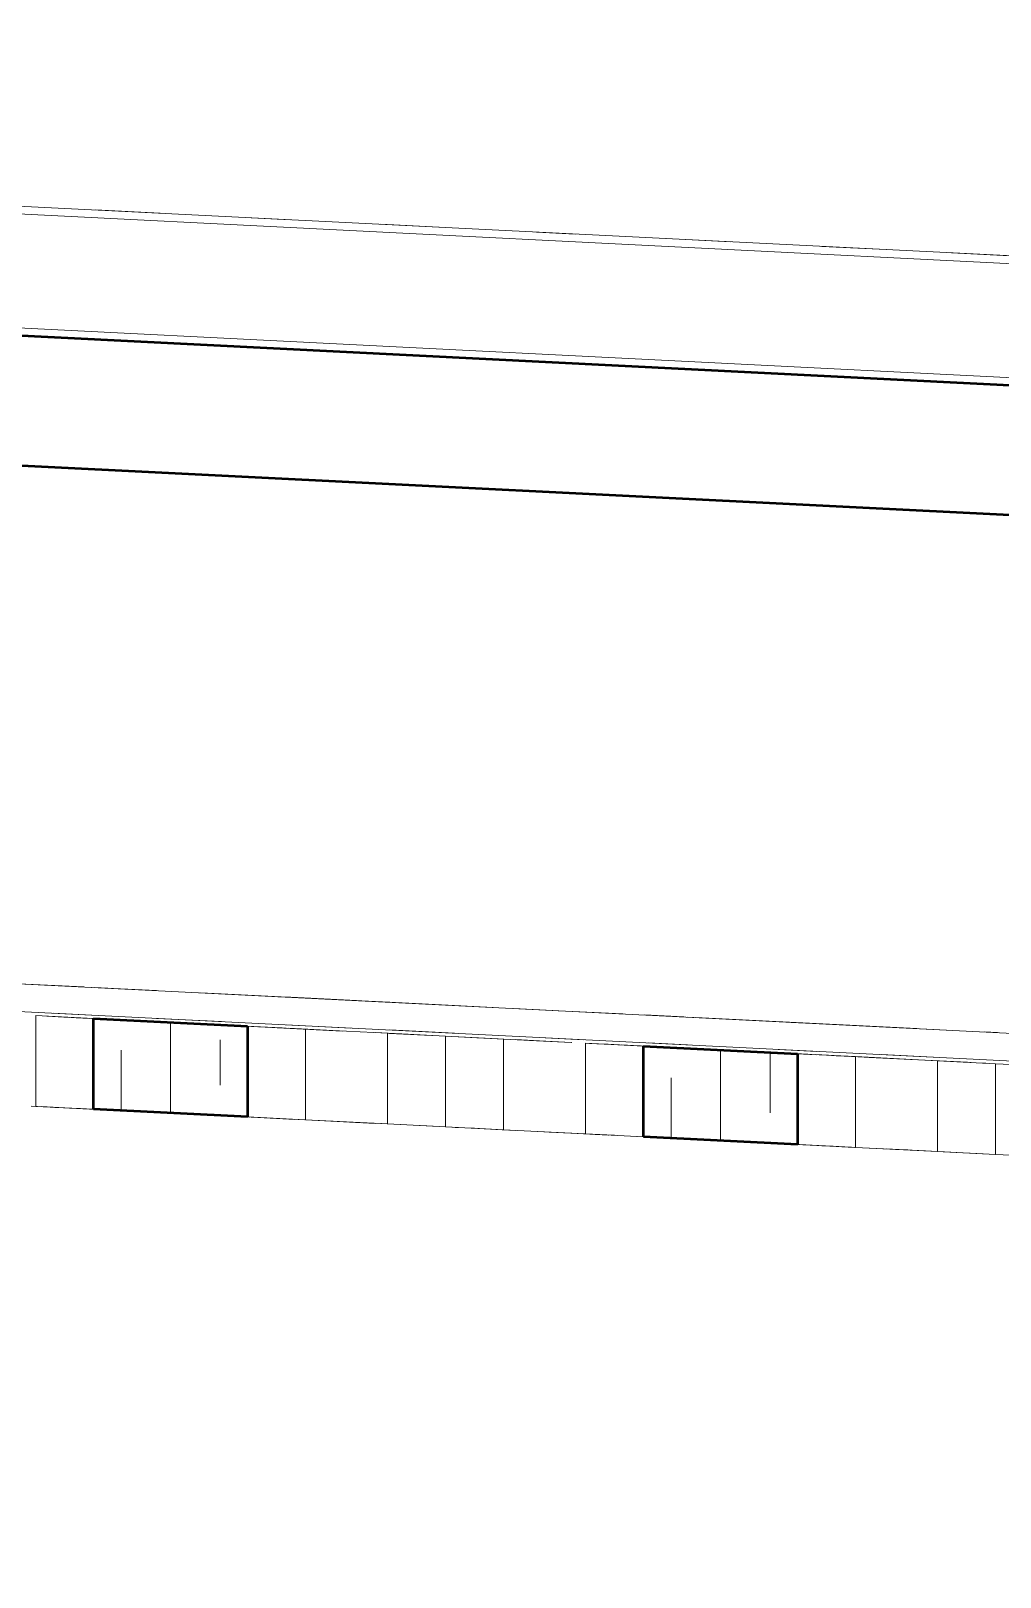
# Model space of a CAD drawing. Header units: metres. Extents: x 10 to 831, y 10 to 584.
# Drawn here: x 232 to 250.7, y 451.47 to 481.29 of the extents above; entities that cross this region are included whole.
import ezdxf

# ---------------------------------------------------------------- set-up
doc = ezdxf.new("R2010")
doc.units = ezdxf.units.M
doc.layers.add('CUT', color=7, linetype='Continuous', lineweight=50)
doc.layers.add('VIS', color=8, linetype='Continuous', lineweight=13)

msp = doc.modelspace()

# ---------------------------------------------------------------- linework, layer by layer
at = {"layer": 'CUT'}
for p, q in [((315, 471.252), (165, 478.752)), ((165, 476.252), (315, 468.752)), ((233.206, 460.492), (233.206, 462.242)), ((233.206, 462.242), (236.178, 462.094)), ((236.178, 462.094), (236.178, 460.344)), ((243.821, 459.962), (243.821, 461.712)), ((243.821, 461.712), (246.794, 461.563)), ((246.794, 461.563), (246.794, 459.813)), ((236.178, 460.344), (233.206, 460.492)), ((246.794, 459.813), (243.821, 459.962))]:
    msp.add_line(p, q, dxfattribs=at)
at = {"layer": 'VIS'}
for p, q in [((161.15, 481.295), (318.85, 473.41)), ((315.846, 473.71), (164.905, 481.257)), ((318.85, 471.21), (161.15, 479.095)), ((315, 471.252), (165, 478.752)), ((315, 471.252), (165, 478.752)), ((315, 471.252), (165, 478.752)), ((233.241, 477.841), (234.493, 477.778)), ((236.245, 477.69), (236.996, 477.653)), ((238.748, 477.565), (240, 477.502)), ((241.752, 477.415), (242.503, 477.377)), ((244.255, 477.289), (245.507, 477.227)), ((247.259, 477.139), (248.511, 477.077)), ((249.762, 477.014), (251.014, 476.952)), ((165, 476.252), (314.75, 468.765)), ((165, 476.252), (315, 468.752)), ((315, 468.752), (165, 476.252)), ((232.24, 475.39), (233.491, 475.328)), ((234.743, 475.265), (235.995, 475.203)), ((237.747, 475.115), (238.498, 475.077)), ((240.25, 474.99), (241.001, 474.952)), ((242.754, 474.865), (244.005, 474.802)), ((245.757, 474.715), (246.508, 474.677)), ((248.26, 474.589), (249.512, 474.527)), ((30, 473.002), (450, 452.002)), ((232.512, 472.877), (231.757, 472.914)), ((237.537, 472.625), (237.286, 472.638)), ((450, 451.467), (30, 472.467)), ((233.014, 462.852), (231.757, 462.914)), ((232.009, 462.902), (232.26, 462.889)), ((232.419, 462.881), (232.674, 462.869)), ((234.422, 462.781), (233.173, 462.844)), ((233.483, 462.828), (233.231, 462.841)), ((236.009, 462.702), (235.251, 462.74)), ((239.547, 462.525), (235.275, 462.738)), ((236.422, 462.682), (235.672, 462.719)), ((237.014, 462.652), (236.761, 462.664)), ((237.014, 462.652), (237.267, 462.639)), ((237.506, 462.627), (237.252, 462.64)), ((238.03, 462.601), (237.271, 462.639)), ((237.506, 462.627), (237.761, 462.615)), ((232.423, 462.346), (233.173, 462.309)), ((238.92, 462.557), (237.671, 462.619)), ((238.03, 462.601), (238.282, 462.588)), ((240.05, 462.5), (239.292, 462.538)), ((240.92, 462.457), (239.67, 462.519)), ((242.07, 462.399), (241.313, 462.437)), ((243.418, 462.332), (242.169, 462.394)), ((232.087, 462.298), (233.206, 462.242)), ((232.087, 460.548), (232.087, 462.298)), ((232.521, 462.277), (232.304, 462.288)), ((232.521, 462.277), (232.304, 462.288)), ((232.521, 462.277), (232.304, 462.288)), ((232.521, 462.277), (232.304, 462.288)), ((232.521, 462.277), (232.304, 462.288)), ((232.521, 462.277), (232.304, 462.288)), ((232.521, 462.277), (232.304, 462.288)), ((232.521, 462.277), (232.304, 462.288)), ((232.521, 462.277), (232.304, 462.288)), ((232.521, 462.277), (232.304, 462.288)), ((232.581, 462.274), (232.334, 462.286)), ((232.521, 462.277), (232.738, 462.265)), ((232.521, 462.277), (232.738, 462.265)), ((232.769, 462.264), (233.495, 462.228)), ((232.769, 462.264), (233.495, 462.228)), ((232.769, 462.264), (233.495, 462.228)), ((232.769, 462.264), (233.495, 462.228)), ((232.769, 462.264), (233.495, 462.228)), ((232.769, 462.264), (233.495, 462.228)), ((233.129, 462.246), (232.868, 462.259)), ((233.824, 462.212), (233.172, 462.244)), ((233.824, 462.212), (233.172, 462.244)), ((233.824, 462.212), (233.172, 462.244)), ((233.824, 462.212), (233.172, 462.244)), ((233.824, 462.212), (233.172, 462.244)), ((234.692, 462.168), (233.172, 462.244)), ((233.824, 462.212), (233.172, 462.244)), ((233.824, 462.212), (233.172, 462.244)), ((233.824, 462.212), (233.172, 462.244)), ((233.824, 462.212), (233.172, 462.244)), ((233.206, 462.242), (236.178, 462.094)), ((233.206, 460.492), (233.206, 462.242)), ((235, 462.153), (233.25, 462.24)), ((235, 462.153), (233.25, 462.24)), ((233.371, 462.234), (233.288, 462.238)), ((234.065, 462.199), (233.323, 462.236)), ((233.371, 462.234), (233.454, 462.23)), ((233.371, 462.234), (233.454, 462.23)), ((233.371, 462.234), (233.454, 462.23)), ((233.371, 462.234), (233.454, 462.23)), ((233.371, 462.234), (233.454, 462.23)), ((233.389, 462.233), (234.041, 462.201)), ((233.389, 462.233), (234.041, 462.201)), ((233.661, 462.22), (233.434, 462.231)), ((234.395, 462.183), (233.503, 462.228)), ((233.867, 462.209), (233.619, 462.221)), ((233.701, 462.217), (233.949, 462.205)), ((233.701, 462.217), (233.949, 462.205)), ((233.701, 462.217), (233.949, 462.205)), ((233.701, 462.217), (233.949, 462.205)), ((233.701, 462.217), (233.949, 462.205)), ((234.171, 462.194), (233.91, 462.207)), ((234.692, 462.168), (233.976, 462.203)), ((234.197, 462.192), (234.114, 462.197)), ((234.197, 462.192), (234.279, 462.189)), ((234.197, 462.192), (234.279, 462.189)), ((234.197, 462.192), (234.279, 462.189)), ((234.197, 462.192), (234.279, 462.189)), ((234.197, 462.192), (234.279, 462.189)), ((234.57, 462.174), (234.342, 462.185)), ((234.422, 462.246), (235.672, 462.184)), ((234.527, 462.176), (234.444, 462.181)), ((234.527, 462.176), (234.609, 462.172)), ((234.527, 462.176), (234.609, 462.172)), ((234.527, 462.176), (234.609, 462.172)), ((234.527, 462.176), (234.609, 462.172)), ((234.527, 462.176), (234.609, 462.172)), ((236.178, 462.094), (234.692, 462.168)), ((236.429, 462.081), (234.692, 462.168)), ((235.17, 462.144), (234.692, 462.168)), ((234.692, 460.418), (234.692, 462.168)), ((235.054, 462.15), (234.807, 462.162)), ((235.126, 462.146), (234.909, 462.157)), ((235.126, 462.146), (234.909, 462.157)), ((235.126, 462.146), (234.909, 462.157)), ((235.17, 462.144), (234.931, 462.156)), ((235.17, 462.144), (234.931, 462.156)), ((235.17, 462.144), (234.931, 462.156)), ((235.17, 462.144), (234.931, 462.156)), ((235.17, 462.144), (234.931, 462.156)), ((235.022, 462.151), (234.94, 462.155)), ((235.022, 462.151), (234.94, 462.155)), ((235.022, 462.151), (234.94, 462.155)), ((235.022, 462.151), (234.94, 462.155)), ((235.022, 462.151), (234.94, 462.155)), ((235.126, 462.146), (235.343, 462.135)), ((235.126, 462.146), (235.343, 462.135)), ((235.126, 462.146), (235.343, 462.135)), ((235.126, 462.146), (235.343, 462.135)), ((235.126, 462.146), (235.343, 462.135)), ((235.126, 462.146), (235.343, 462.135)), ((235.126, 462.146), (235.343, 462.135)), ((235.126, 462.146), (235.343, 462.135)), ((235.17, 462.144), (235.409, 462.132)), ((235.17, 462.144), (235.409, 462.132)), ((235.17, 462.144), (235.409, 462.132)), ((235.17, 462.144), (235.409, 462.132)), ((235.17, 462.144), (235.409, 462.132)), ((235.17, 462.144), (235.409, 462.132)), ((235.353, 462.135), (235.27, 462.139)), ((235.353, 462.135), (235.27, 462.139)), ((235.353, 462.135), (235.27, 462.139)), ((235.353, 462.135), (235.27, 462.139)), ((235.353, 462.135), (235.27, 462.139)), ((235.683, 462.119), (235.6, 462.123)), ((235.683, 462.119), (235.6, 462.123)), ((235.683, 462.119), (235.6, 462.123)), ((235.683, 462.119), (235.6, 462.123)), ((235.683, 462.119), (235.6, 462.123)), ((236.843, 462.06), (235.706, 462.117)), ((236, 462.102), (235.75, 462.115)), ((236, 462.102), (235.75, 462.115)), ((236.429, 462.081), (235.778, 462.114)), ((236.429, 462.081), (235.778, 462.114)), ((236.429, 462.081), (235.778, 462.114)), ((236.013, 462.102), (235.931, 462.106)), ((236.013, 462.102), (235.931, 462.106)), ((236.013, 462.102), (235.931, 462.106)), ((236.013, 462.102), (235.931, 462.106)), ((236.013, 462.102), (235.931, 462.106)), ((235.995, 462.102), (236.647, 462.07)), ((235.995, 462.102), (236.647, 462.07)), ((235.995, 462.102), (236.647, 462.07)), ((235.995, 462.102), (236.647, 462.07)), ((235.995, 462.102), (236.647, 462.07)), ((235.995, 462.102), (236.647, 462.07)), ((235.995, 462.102), (236.647, 462.07)), ((235.995, 462.102), (236.647, 462.07)), ((236.131, 462.096), (236.373, 462.084)), ((236.131, 462.096), (236.373, 462.084)), ((236.131, 462.096), (236.373, 462.084)), ((236.131, 462.096), (236.373, 462.084)), ((236.131, 462.096), (236.373, 462.084)), ((236.131, 462.096), (236.373, 462.084)), ((236.178, 462.094), (237.298, 462.038)), ((236.178, 460.344), (236.178, 462.094)), ((236.538, 462.076), (236.29, 462.088)), ((236.626, 462.071), (236.514, 462.077)), ((236.626, 462.071), (236.514, 462.077)), ((236.626, 462.071), (236.514, 462.077)), ((236.626, 462.071), (236.514, 462.077)), ((236.626, 462.071), (236.514, 462.077)), ((236.626, 462.071), (236.514, 462.077)), ((236.626, 462.071), (236.514, 462.077)), ((236.776, 462.063), (236.516, 462.077)), ((238, 462.002), (236.75, 462.065)), ((236.921, 462.121), (238.171, 462.059)), ((237.298, 462.038), (236.962, 462.054)), ((237.074, 462.049), (236.962, 462.054)), ((237.074, 462.049), (236.962, 462.054)), ((237.074, 462.049), (236.962, 462.054)), ((237.074, 462.049), (236.962, 462.054)), ((237.074, 462.049), (236.962, 462.054)), ((237.074, 462.049), (236.962, 462.054)), ((237.298, 462.038), (237.081, 462.048)), ((237.098, 462.048), (237.824, 462.012)), ((237.098, 462.048), (237.824, 462.012)), ((237.098, 462.048), (237.824, 462.012)), ((237.098, 462.048), (237.824, 462.012)), ((237.098, 462.048), (237.824, 462.012)), ((237.098, 462.048), (237.824, 462.012)), ((238, 462.002), (237.25, 462.04)), ((237.527, 462.026), (237.28, 462.038)), ((237.298, 462.038), (238.88, 461.958)), ((237.298, 462.038), (237.298, 462.038)), ((237.298, 460.288), (237.298, 462.038)), ((237.298, 460.288), (237.298, 462.038)), ((244.596, 462.273), (243.839, 462.311)), ((245.418, 462.231), (244.668, 462.269)), ((249.096, 462.048), (244.824, 462.262)), ((246.617, 462.172), (245.859, 462.209)), ((247.916, 462.106), (246.667, 462.169)), ((248.637, 462.071), (248.385, 462.083)), ((249.916, 462.006), (249.166, 462.044)), ((233.206, 461.076), (233.206, 461.951)), ((233.206, 461.076), (233.206, 461.951)), ((233.206, 461.076), (233.206, 461.951)), ((233.206, 461.076), (233.206, 461.951)), ((233.206, 461.076), (233.206, 461.951)), ((233.206, 461.076), (233.206, 461.951)), ((235.647, 460.954), (235.647, 461.829)), ((235.647, 460.954), (235.647, 461.829)), ((235.647, 460.954), (235.647, 461.829)), ((235.647, 460.954), (235.647, 461.829)), ((235.647, 460.954), (235.647, 461.829)), ((235.647, 460.954), (235.647, 461.829)), ((240, 461.903), (238.649, 461.97)), ((239.459, 461.93), (238.649, 461.97)), ((239.459, 461.93), (238.649, 461.97)), ((239.459, 461.93), (238.649, 461.97)), ((239.459, 461.93), (238.649, 461.97)), ((239.459, 461.93), (238.649, 461.97)), ((238.88, 461.958), (240, 461.903)), ((238.88, 460.209), (238.88, 461.958)), ((238.919, 461.957), (239.73, 461.916)), ((238.919, 461.957), (239.73, 461.916)), ((238.919, 461.957), (239.73, 461.916)), ((238.919, 461.957), (239.73, 461.916)), ((238.919, 461.957), (239.73, 461.916)), ((238.919, 461.957), (239.73, 461.916)), ((238.92, 462.022), (240.17, 461.959)), ((239.033, 461.951), (239.274, 461.939)), ((239.033, 461.951), (239.274, 461.939)), ((239.033, 461.951), (239.274, 461.939)), ((239.033, 461.951), (239.274, 461.939)), ((239.033, 461.951), (239.274, 461.939)), ((239.033, 461.951), (239.274, 461.939)), ((240, 461.903), (241.119, 461.846)), ((240, 461.903), (240.725, 461.866)), ((240, 460.153), (240, 461.903)), ((241.5, 461.827), (240.25, 461.89)), ((241.011, 461.852), (240.253, 461.89)), ((240.483, 461.879), (240.725, 461.866)), ((240.483, 461.879), (240.725, 461.866)), ((240.483, 461.879), (240.725, 461.866)), ((240.483, 461.879), (240.725, 461.866)), ((240.483, 461.879), (240.725, 461.866)), ((241.119, 461.846), (242.438, 461.781)), ((241.119, 460.096), (241.119, 461.846)), ((242.162, 461.795), (241.351, 461.835)), ((242.162, 461.795), (241.351, 461.835)), ((242.162, 461.795), (241.351, 461.835)), ((242.162, 461.795), (241.351, 461.835)), ((242.162, 461.795), (241.351, 461.835)), ((242.162, 461.795), (241.351, 461.835)), ((241.621, 461.822), (242.432, 461.781)), ((241.621, 461.822), (242.432, 461.781)), ((241.621, 461.822), (242.432, 461.781)), ((241.621, 461.822), (242.432, 461.781)), ((241.621, 461.822), (242.432, 461.781)), ((241.621, 461.822), (242.432, 461.781)), ((241.919, 461.871), (242.669, 461.834)), ((241.934, 461.806), (242.176, 461.793)), ((241.934, 461.806), (242.176, 461.793)), ((241.934, 461.806), (242.176, 461.793)), ((241.934, 461.806), (242.176, 461.793)), ((241.934, 461.806), (242.176, 461.793)), ((241.934, 461.806), (242.176, 461.793)), ((242.702, 461.768), (243.821, 461.712)), ((242.702, 460.018), (242.702, 461.768)), ((244.044, 461.7), (242.78, 461.764)), ((243.136, 461.745), (242.919, 461.756)), ((243.136, 461.745), (242.919, 461.756)), ((243.136, 461.745), (242.919, 461.756)), ((243.136, 461.745), (242.919, 461.756)), ((243.136, 461.745), (242.919, 461.756)), ((243.136, 461.745), (242.919, 461.756)), ((243.136, 461.745), (242.919, 461.756)), ((243.136, 461.745), (242.919, 461.756)), ((243.136, 461.745), (242.919, 461.756)), ((243.136, 461.745), (242.919, 461.756)), ((243.197, 461.742), (242.95, 461.755)), ((243.136, 461.745), (243.353, 461.735)), ((243.136, 461.745), (243.353, 461.735)), ((243.385, 461.733), (244.11, 461.697)), ((243.385, 461.733), (244.11, 461.697)), ((243.385, 461.733), (244.11, 461.697)), ((243.385, 461.733), (244.11, 461.697)), ((243.385, 461.733), (244.11, 461.697)), ((243.385, 461.733), (244.11, 461.697)), ((243.918, 461.772), (244.668, 461.734)), ((250.654, 461.97), (250.402, 461.983)), ((233.737, 461.633), (233.737, 460.466)), ((243.744, 461.716), (243.484, 461.728)), ((245, 461.653), (243.75, 461.715)), ((244.439, 461.68), (243.788, 461.713)), ((244.439, 461.68), (243.788, 461.713)), ((244.439, 461.68), (243.788, 461.713)), ((244.439, 461.68), (243.788, 461.713)), ((244.439, 461.68), (243.788, 461.713)), ((244.439, 461.68), (243.788, 461.713)), ((244.439, 461.68), (243.788, 461.713)), ((244.439, 461.68), (243.788, 461.713)), ((244.439, 461.68), (243.788, 461.713)), ((244.439, 461.68), (243.788, 461.713)), ((243.821, 461.712), (246.794, 461.563)), ((243.821, 459.962), (243.821, 461.712)), ((244.68, 461.668), (243.938, 461.706)), ((244.005, 461.702), (244.656, 461.669)), ((244.005, 461.702), (244.656, 461.669)), ((244.786, 461.663), (244.526, 461.676)), ((245.307, 461.637), (244.591, 461.673)), ((245.307, 461.637), (245.09, 461.648)), ((246.263, 461.59), (245.307, 461.637)), ((245.307, 459.887), (245.307, 461.637)), ((245.669, 461.619), (245.422, 461.632)), ((245.785, 461.613), (245.547, 461.625)), ((245.785, 461.613), (245.547, 461.625)), ((245.785, 461.613), (245.547, 461.625)), ((245.785, 461.613), (245.547, 461.625)), ((245.785, 461.613), (245.547, 461.625)), ((245.785, 461.613), (246.024, 461.601)), ((245.785, 461.613), (246.263, 461.59)), ((245.785, 461.613), (246.024, 461.601)), ((245.785, 461.613), (246.024, 461.601)), ((245.785, 461.613), (246.024, 461.601)), ((245.785, 461.613), (246.024, 461.601)), ((246.571, 461.574), (245.813, 461.612)), ((246.35, 461.585), (246.089, 461.598)), ((246.263, 461.59), (246.988, 461.553)), ((246.263, 460.423), (246.263, 461.59)), ((246.417, 461.646), (247.167, 461.609)), ((246.746, 461.565), (246.988, 461.553)), ((246.746, 461.565), (246.988, 461.553)), ((246.746, 461.565), (246.988, 461.553)), ((246.746, 461.565), (246.988, 461.553)), ((246.746, 461.565), (246.988, 461.553)), ((246.794, 461.563), (247.913, 461.507)), ((246.794, 459.813), (246.794, 461.563)), ((247.154, 461.545), (246.906, 461.557)), ((247.392, 461.533), (247.131, 461.546)), ((248, 461.503), (247.25, 461.54)), ((247.54, 461.525), (247.353, 461.535)), ((247.54, 461.525), (247.353, 461.535)), ((247.54, 461.525), (247.353, 461.535)), ((247.54, 461.525), (247.353, 461.535)), ((247.54, 461.525), (247.353, 461.535)), ((247.54, 461.525), (247.353, 461.535)), ((247.465, 461.529), (247.801, 461.512)), ((247.465, 461.529), (247.801, 461.512)), ((247.465, 461.529), (247.801, 461.512)), ((247.465, 461.529), (247.801, 461.512)), ((247.465, 461.529), (247.801, 461.512)), ((247.465, 461.529), (247.801, 461.512)), ((247.54, 461.525), (247.726, 461.516)), ((247.54, 461.525), (247.726, 461.516)), ((247.54, 461.525), (247.726, 461.516)), ((247.54, 461.525), (247.726, 461.516)), ((247.54, 461.525), (247.726, 461.516)), ((247.54, 461.525), (247.726, 461.516)), ((247.714, 461.517), (248.439, 461.481)), ((247.714, 461.517), (248.439, 461.481)), ((247.714, 461.517), (248.439, 461.481)), ((247.714, 461.517), (248.439, 461.481)), ((247.714, 461.517), (248.439, 461.481)), ((247.714, 461.517), (248.439, 461.481)), ((248.142, 461.495), (247.895, 461.507)), ((247.913, 461.507), (249.496, 461.428)), ((247.913, 461.507), (247.913, 461.507)), ((247.913, 459.757), (247.913, 461.507)), ((247.913, 459.757), (247.913, 461.507)), ((248.441, 461.481), (248.177, 461.494)), ((248.441, 461.481), (248.177, 461.494)), ((248.441, 461.481), (248.177, 461.494)), ((248.441, 461.481), (248.177, 461.494)), ((248.441, 461.481), (248.177, 461.494)), ((248.441, 461.481), (248.177, 461.494)), ((249.099, 461.447), (248.34, 461.486)), ((248.416, 461.546), (249.666, 461.484)), ((248.441, 461.481), (248.704, 461.467)), ((248.441, 461.481), (248.704, 461.467)), ((248.441, 461.481), (248.704, 461.467)), ((248.441, 461.481), (248.704, 461.467)), ((248.441, 461.481), (248.704, 461.467)), ((248.441, 461.481), (248.704, 461.467)), ((250.075, 461.399), (249.264, 461.44)), ((249.626, 461.421), (249.379, 461.433)), ((243.821, 460.545), (243.821, 461.42)), ((243.821, 460.545), (243.821, 461.42)), ((243.821, 460.545), (243.821, 461.42)), ((243.821, 460.545), (243.821, 461.42)), ((243.821, 460.545), (243.821, 461.42)), ((243.821, 460.545), (243.821, 461.42)), ((246.263, 460.423), (246.263, 461.298)), ((246.263, 460.423), (246.263, 461.298)), ((246.263, 460.423), (246.263, 461.298)), ((246.263, 460.423), (246.263, 461.298)), ((246.263, 460.423), (246.263, 461.298)), ((249.496, 461.428), (250.615, 461.371)), ((249.496, 459.678), (249.496, 461.428)), ((249.648, 461.42), (249.89, 461.408)), ((249.648, 461.42), (249.89, 461.408)), ((249.648, 461.42), (249.89, 461.408)), ((249.648, 461.42), (249.89, 461.408)), ((249.648, 461.42), (249.89, 461.408)), ((249.648, 461.42), (249.89, 461.408)), ((250.242, 461.39), (250.055, 461.399)), ((250.242, 461.39), (250.055, 461.399)), ((250.242, 461.39), (250.055, 461.399)), ((250.242, 461.39), (250.055, 461.399)), ((250.242, 461.39), (250.055, 461.399)), ((250.242, 461.39), (250.055, 461.399)), ((250.242, 461.39), (250.429, 461.381)), ((250.242, 461.39), (250.429, 461.381)), ((250.242, 461.39), (250.429, 461.381)), ((250.242, 461.39), (250.429, 461.381)), ((250.242, 461.39), (250.429, 461.381)), ((250.242, 461.39), (250.429, 461.381)), ((250.615, 461.371), (251.734, 461.316)), ((250.615, 461.371), (251.341, 461.336)), ((250.615, 459.621), (250.615, 461.371)), ((244.352, 461.101), (244.352, 459.935)), ((232, 460.553), (232.75, 460.515)), ((232, 460.553), (233.25, 460.49)), ((233.206, 460.492), (232.087, 460.548)), ((232.087, 460.548), (232.087, 460.548)), ((232.534, 460.526), (232.199, 460.543)), ((232.534, 460.526), (232.199, 460.543)), ((232.534, 460.526), (232.199, 460.543)), ((232.534, 460.526), (232.199, 460.543)), ((232.534, 460.526), (232.199, 460.543)), ((232.534, 460.526), (232.199, 460.543)), ((232.46, 460.529), (232.273, 460.539)), ((232.46, 460.529), (232.273, 460.539)), ((232.46, 460.529), (232.273, 460.539)), ((232.46, 460.529), (232.273, 460.539)), ((232.46, 460.529), (232.273, 460.539)), ((232.46, 460.529), (232.273, 460.539)), ((232.46, 460.529), (232.647, 460.52)), ((232.46, 460.529), (232.647, 460.52)), ((232.46, 460.529), (232.647, 460.52)), ((232.46, 460.529), (232.647, 460.52)), ((232.46, 460.529), (232.647, 460.52)), ((232.46, 460.529), (232.647, 460.52)), ((232.955, 460.505), (232.738, 460.515)), ((232.955, 460.505), (232.738, 460.515)), ((232.955, 460.505), (233.172, 460.494)), ((232.955, 460.505), (233.172, 460.494)), ((232.955, 460.505), (233.172, 460.494)), ((232.955, 460.505), (233.172, 460.494)), ((232.955, 460.505), (233.172, 460.494)), ((232.955, 460.505), (233.172, 460.494)), ((232.955, 460.505), (233.172, 460.494)), ((232.955, 460.505), (233.172, 460.494)), ((232.955, 460.505), (233.172, 460.494)), ((232.955, 460.505), (233.172, 460.494)), ((233.076, 460.499), (233.323, 460.487)), ((236.178, 460.344), (233.206, 460.492)), ((233.737, 460.466), (233.495, 460.478)), ((233.737, 460.466), (233.976, 460.453)), ((234.258, 460.44), (234.041, 460.451)), ((234.258, 460.44), (234.041, 460.451)), ((234.065, 460.449), (234.807, 460.412)), ((234.258, 460.44), (234.475, 460.428)), ((234.258, 460.44), (234.475, 460.428)), ((234.258, 460.44), (234.475, 460.428)), ((234.258, 460.44), (234.475, 460.428)), ((234.258, 460.44), (234.475, 460.428)), ((234.258, 460.44), (234.692, 460.418)), ((234.258, 460.44), (234.475, 460.428)), ((234.258, 460.44), (234.475, 460.428)), ((234.258, 460.44), (234.475, 460.428)), ((234.258, 460.44), (234.475, 460.428)), ((234.692, 460.418), (234.909, 460.407)), ((234.692, 460.418), (235.409, 460.382)), ((235.17, 460.394), (234.931, 460.406)), ((235.17, 460.394), (234.931, 460.406)), ((235.17, 460.394), (234.931, 460.406)), ((235.17, 460.394), (234.931, 460.406)), ((235.17, 460.394), (234.931, 460.406)), ((235.17, 460.394), (234.931, 460.406)), ((235.17, 460.394), (235.409, 460.382)), ((235.17, 460.394), (235.409, 460.382)), ((235.17, 460.394), (235.409, 460.382)), ((235.17, 460.394), (235.409, 460.382)), ((235.17, 460.394), (235.409, 460.382)), ((235.584, 460.373), (235.287, 460.388)), ((235.995, 460.352), (235.343, 460.385)), ((235.995, 460.352), (235.343, 460.385)), ((235.995, 460.352), (235.343, 460.385)), ((235.995, 460.352), (235.343, 460.385)), ((235.995, 460.352), (235.343, 460.385)), ((235.995, 460.352), (235.343, 460.385)), ((235.995, 460.352), (235.343, 460.385)), ((235.995, 460.352), (235.343, 460.385)), ((235.5, 460.378), (236.75, 460.315)), ((235.5, 460.378), (236.75, 460.315)), ((235.549, 460.375), (236.29, 460.338)), ((235.561, 460.375), (236.212, 460.342)), ((235.561, 460.375), (236.212, 460.342)), ((235.561, 460.375), (236.212, 460.342)), ((235.561, 460.375), (236.212, 460.342)), ((235.584, 460.373), (235.881, 460.358)), ((235.584, 460.373), (235.881, 460.358)), ((235.584, 460.373), (235.881, 460.358)), ((235.584, 460.373), (235.881, 460.358)), ((235.584, 460.373), (235.881, 460.358)), ((236.131, 460.346), (236.857, 460.31)), ((236.131, 460.346), (236.857, 460.31)), ((236.131, 460.346), (236.857, 460.31)), ((236.131, 460.346), (236.857, 460.31)), ((236.131, 460.346), (236.857, 460.31)), ((236.131, 460.346), (236.857, 460.31)), ((237.298, 460.288), (236.178, 460.344)), ((236.863, 460.31), (236.647, 460.32)), ((236.863, 460.31), (236.647, 460.32)), ((236.863, 460.31), (236.647, 460.32)), ((236.863, 460.31), (236.647, 460.32)), ((236.863, 460.31), (236.647, 460.32)), ((236.863, 460.31), (236.647, 460.32)), ((236.863, 460.31), (236.647, 460.32)), ((236.863, 460.31), (236.647, 460.32)), ((236.863, 460.31), (237.081, 460.298)), ((236.863, 460.31), (237.298, 460.288)), ((236.863, 460.31), (237.081, 460.298)), ((236.863, 460.31), (237.081, 460.298)), ((237.032, 460.301), (237.28, 460.288)), ((237.298, 460.288), (238.649, 460.22)), ((238.88, 460.209), (237.298, 460.288)), ((237.298, 460.288), (237.298, 460.288)), ((238.378, 460.233), (237.568, 460.274)), ((238.378, 460.233), (237.568, 460.274)), ((238.378, 460.233), (237.568, 460.274)), ((238.378, 460.233), (237.568, 460.274)), ((238.378, 460.233), (237.568, 460.274)), ((238.378, 460.233), (237.568, 460.274)), ((237.838, 460.26), (238.649, 460.22)), ((237.838, 460.26), (238.649, 460.22)), ((237.838, 460.26), (238.649, 460.22)), ((237.838, 460.26), (238.649, 460.22)), ((237.838, 460.26), (238.649, 460.22)), ((238.065, 460.249), (238.308, 460.237)), ((238.065, 460.249), (238.308, 460.237)), ((238.065, 460.249), (238.308, 460.237)), ((238.065, 460.249), (238.308, 460.237)), ((238.065, 460.249), (238.308, 460.237)), ((238.065, 460.249), (238.308, 460.237)), ((238.5, 460.228), (239.75, 460.165)), ((238.5, 460.228), (240.25, 460.14)), ((238.517, 460.226), (238.763, 460.215)), ((240, 460.153), (238.88, 460.209)), ((239.505, 460.177), (239.752, 460.165)), ((239.516, 460.176), (240, 460.153)), ((239.516, 460.176), (239.758, 460.164)), ((239.516, 460.176), (239.758, 460.164)), ((239.516, 460.176), (239.758, 460.164)), ((239.516, 460.176), (239.758, 460.164)), ((239.516, 460.176), (239.758, 460.164)), ((241.119, 460.096), (240, 460.153)), ((240.373, 460.134), (240.186, 460.143)), ((240.373, 460.134), (240.186, 460.143)), ((240.373, 460.134), (240.186, 460.143)), ((240.373, 460.134), (240.186, 460.143)), ((240.373, 460.134), (240.186, 460.143)), ((240.373, 460.134), (240.186, 460.143)), ((240.373, 460.134), (240.559, 460.125)), ((240.373, 460.134), (240.559, 460.125)), ((240.373, 460.134), (240.559, 460.125)), ((240.373, 460.134), (240.559, 460.125)), ((240.373, 460.134), (240.559, 460.125)), ((240.373, 460.134), (240.559, 460.125)), ((240.54, 460.125), (241.351, 460.085)), ((240.967, 460.104), (241.209, 460.092)), ((240.967, 460.104), (241.209, 460.092)), ((240.967, 460.104), (241.209, 460.092)), ((240.967, 460.104), (241.209, 460.092)), ((240.967, 460.104), (241.209, 460.092)), ((240.967, 460.104), (241.209, 460.092)), ((242.174, 460.044), (241.119, 460.096)), ((241.516, 460.077), (242.274, 460.039)), ((242.174, 460.044), (241.911, 460.057)), ((242.174, 460.044), (241.911, 460.057)), ((242.174, 460.044), (241.911, 460.057)), ((242.174, 460.044), (241.911, 460.057)), ((242.174, 460.044), (241.911, 460.057)), ((242.174, 460.044), (241.911, 460.057)), ((242, 460.053), (243.25, 459.99)), ((242.174, 460.044), (242.438, 460.031)), ((242.174, 460.044), (242.438, 460.031)), ((242.174, 460.044), (242.438, 460.031)), ((242.174, 460.044), (242.438, 460.031)), ((242.174, 460.044), (242.438, 460.031)), ((242.174, 460.044), (242.438, 460.031)), ((242.418, 460.032), (243.143, 459.995)), ((242.418, 460.032), (243.143, 459.995)), ((242.418, 460.032), (243.143, 459.995)), ((242.418, 460.032), (243.143, 459.995)), ((242.418, 460.032), (243.143, 459.995)), ((242.418, 460.032), (243.143, 459.995)), ((243.821, 459.962), (242.702, 460.018)), ((242.702, 460.018), (242.702, 460.018)), ((243.15, 459.995), (242.814, 460.012)), ((243.15, 459.995), (242.814, 460.012)), ((243.15, 459.995), (242.814, 460.012)), ((243.15, 459.995), (242.814, 460.012)), ((243.15, 459.995), (242.814, 460.012)), ((243.15, 459.995), (242.814, 460.012)), ((243.075, 459.999), (242.889, 460.008)), ((243.075, 459.999), (242.889, 460.008)), ((243.075, 459.999), (242.889, 460.008)), ((243.075, 459.999), (242.889, 460.008)), ((243.075, 459.999), (242.889, 460.008)), ((243.075, 459.999), (242.889, 460.008)), ((243.075, 459.999), (243.262, 459.99)), ((243.075, 459.999), (243.262, 459.99)), ((243.075, 459.999), (243.262, 459.99)), ((243.075, 459.999), (243.262, 459.99)), ((243.075, 459.999), (243.262, 459.99)), ((243.075, 459.999), (243.262, 459.99)), ((243.691, 459.968), (243.938, 459.956)), ((246.794, 459.813), (243.821, 459.962)), ((243.868, 459.959), (244.352, 459.935)), ((243.868, 459.959), (244.11, 459.947)), ((243.868, 459.959), (244.11, 459.947)), ((243.868, 459.959), (244.11, 459.947)), ((243.868, 459.959), (244.11, 459.947)), ((243.868, 459.959), (244.11, 459.947)), ((244.044, 459.951), (245.307, 459.887)), ((244.352, 459.935), (244.591, 459.923)), ((244.68, 459.918), (245.422, 459.882)), ((245, 459.903), (246.75, 459.815)), ((245.307, 459.887), (245.525, 459.877)), ((245.307, 459.887), (246.024, 459.851)), ((245.785, 459.863), (245.547, 459.875)), ((245.785, 459.863), (245.547, 459.875)), ((245.785, 459.863), (245.547, 459.875)), ((245.785, 459.863), (245.547, 459.875)), ((245.785, 459.863), (245.547, 459.875)), ((245.785, 459.863), (245.547, 459.875)), ((245.785, 459.863), (246.024, 459.851)), ((245.785, 459.863), (246.024, 459.851)), ((245.785, 459.863), (246.024, 459.851)), ((245.785, 459.863), (246.024, 459.851)), ((245.785, 459.863), (246.024, 459.851)), ((246.176, 459.843), (245.959, 459.855)), ((246.176, 459.843), (245.959, 459.855)), ((246.176, 459.843), (245.959, 459.855)), ((246.176, 459.843), (245.959, 459.855)), ((246.176, 459.843), (245.959, 459.855)), ((246.176, 459.843), (245.959, 459.855)), ((246.176, 459.843), (245.959, 459.855)), ((246.176, 459.843), (245.959, 459.855)), ((246.164, 459.844), (246.411, 459.832)), ((246.176, 459.843), (246.393, 459.833)), ((246.176, 459.843), (246.827, 459.811)), ((246.176, 459.843), (246.393, 459.833)), ((246.176, 459.843), (246.393, 459.833)), ((246.571, 459.824), (247.835, 459.76)), ((246.746, 459.815), (247.472, 459.779)), ((246.746, 459.815), (247.472, 459.779)), ((246.746, 459.815), (247.472, 459.779)), ((246.746, 459.815), (247.472, 459.779)), ((246.746, 459.815), (247.472, 459.779)), ((246.746, 459.815), (247.472, 459.779)), ((247.913, 459.757), (246.794, 459.813)), ((247.479, 459.779), (247.262, 459.789)), ((247.479, 459.779), (247.262, 459.789)), ((247.479, 459.779), (247.262, 459.789)), ((247.479, 459.779), (247.262, 459.789)), ((247.479, 459.779), (247.262, 459.789)), ((247.479, 459.779), (247.262, 459.789)), ((247.479, 459.779), (247.262, 459.789)), ((247.479, 459.779), (247.262, 459.789)), ((247.479, 459.779), (247.696, 459.768)), ((247.479, 459.779), (247.913, 459.757)), ((247.479, 459.779), (247.696, 459.768)), ((247.479, 459.779), (247.696, 459.768)), ((247.648, 459.77), (247.895, 459.757)), ((247.913, 459.757), (249.264, 459.69)), ((249.496, 459.678), (247.913, 459.757)), ((247.913, 459.757), (247.913, 459.757)), ((248.994, 459.703), (248.184, 459.743)), ((248.994, 459.703), (248.184, 459.743)), ((248.994, 459.703), (248.184, 459.743)), ((248.994, 459.703), (248.184, 459.743)), ((248.994, 459.703), (248.184, 459.743)), ((248.994, 459.703), (248.184, 459.743)), ((248.453, 459.73), (249.264, 459.69)), ((248.453, 459.73), (249.264, 459.69)), ((248.453, 459.73), (249.264, 459.69)), ((248.453, 459.73), (249.264, 459.69)), ((248.453, 459.73), (249.264, 459.69)), ((248.5, 459.728), (249.75, 459.665)), ((248.681, 459.719), (248.923, 459.707)), ((248.681, 459.719), (248.923, 459.707)), ((248.681, 459.719), (248.923, 459.707)), ((248.681, 459.719), (248.923, 459.707)), ((248.681, 459.719), (248.923, 459.707)), ((248.681, 459.719), (248.923, 459.707)), ((249.131, 459.696), (249.379, 459.683)), ((250.615, 459.621), (249.496, 459.678)), ((249.604, 459.673), (250.362, 459.635)), ((250.121, 459.646), (250.368, 459.634)), ((250.132, 459.646), (250.615, 459.621)), ((250.132, 459.646), (250.374, 459.634)), ((250.132, 459.646), (250.374, 459.634)), ((250.132, 459.646), (250.374, 459.634)), ((250.132, 459.646), (250.374, 459.634)), ((250.132, 459.646), (250.374, 459.634)), ((250.615, 459.621), (251.966, 459.554)), ((251.734, 459.566), (250.615, 459.621))]:
    msp.add_line(p, q, dxfattribs=at)

doc.saveas('drawing.dxf')
